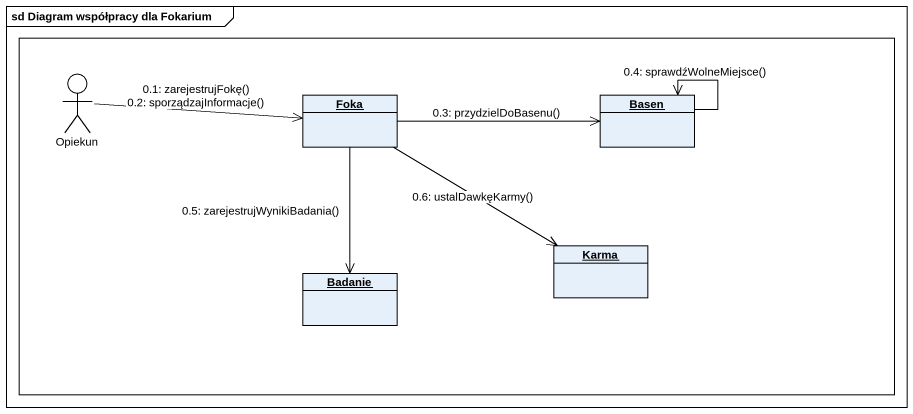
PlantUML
@startuml
mainframe sd Diagram współpracy dla Fokarium
allowmixing
hide circle
hide empty members
rectangle " " as rectangle1 {
  actor Opiekun
  object Foka
  object Basen
  object Karma
  object Badanie
}
Opiekun -right-> Foka : 0.1: zarejestrujFokę()\n0.2: sporządzajInformacje()
Foka -right-> Basen : 0.3: przydzielDoBasenu()
Basen --> Basen : 0.4: sprawdźWolneMiejsce()
Foka --> Badanie : 0.5: zarejestrujWynikiBadania()
Foka --> Karma : 0.6: ustalDawkęKarmy()
@enduml
